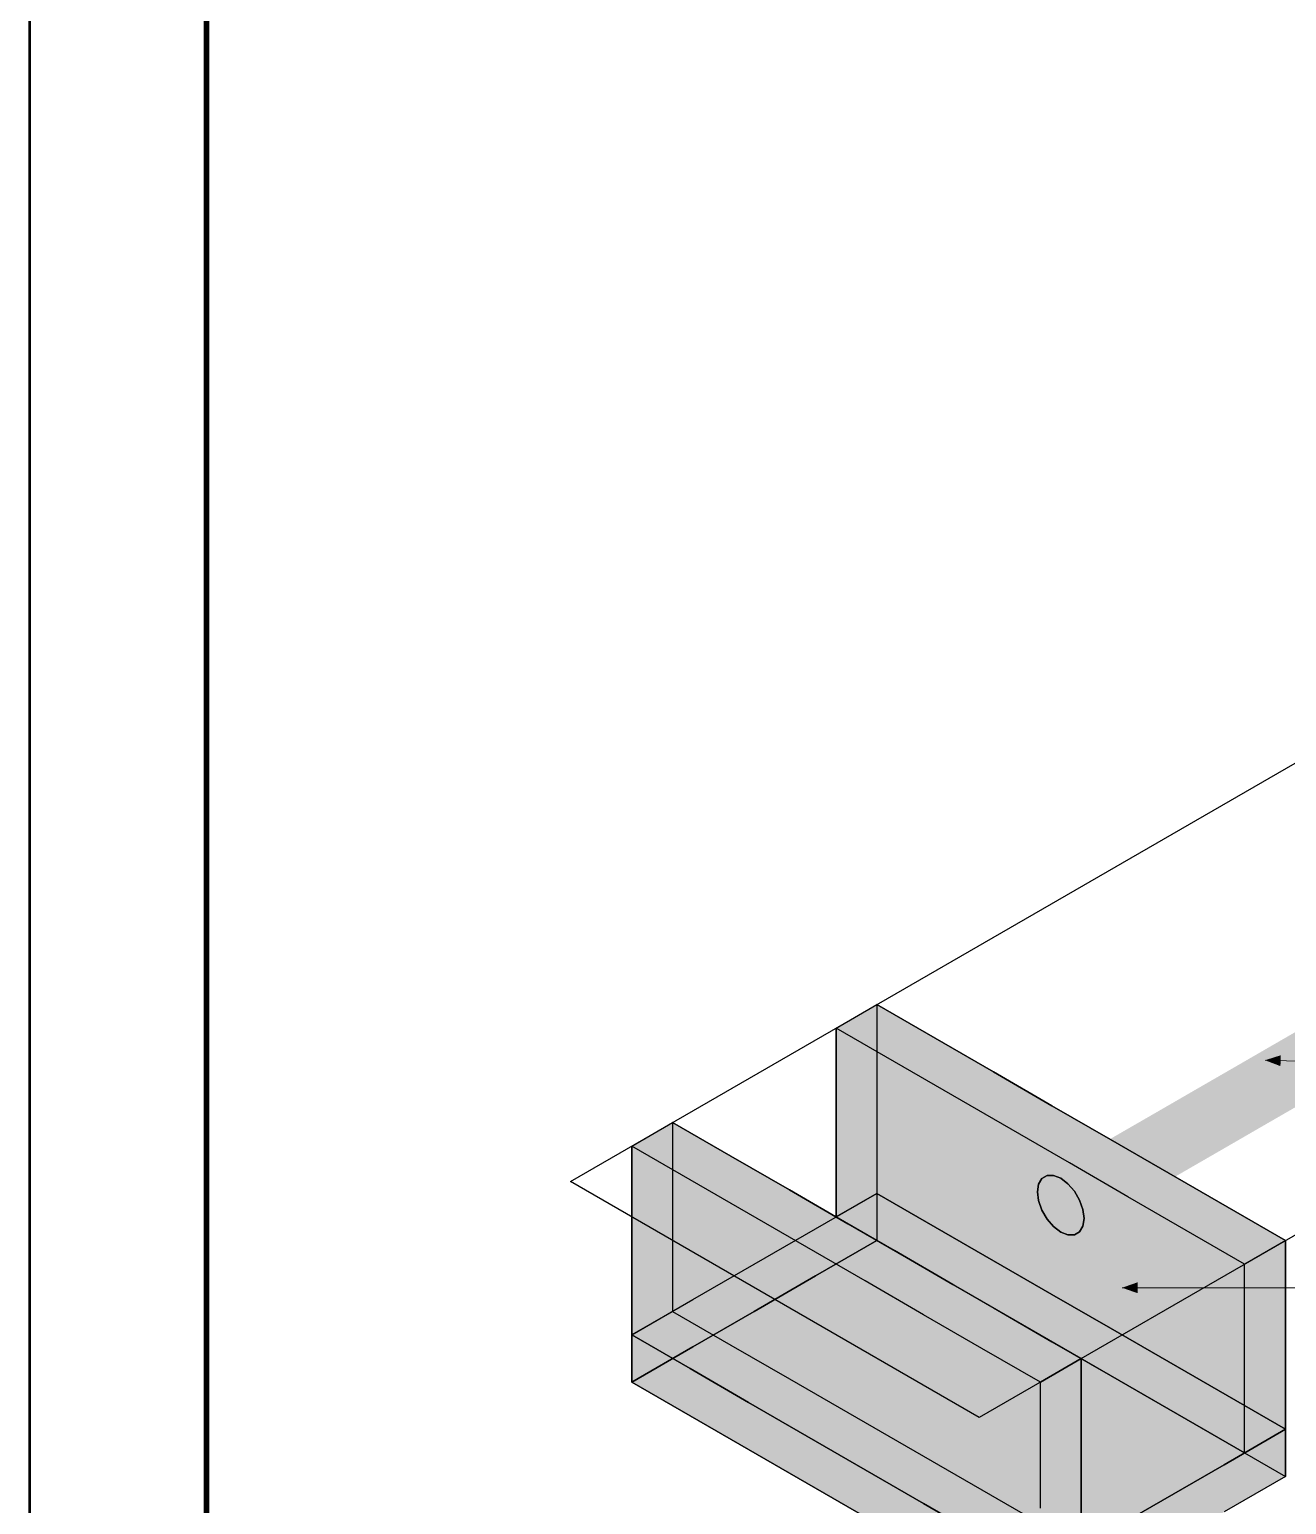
# Model space of a CAD drawing. Header units: metres. Extents: x 0 to 24.2, y -20 to 5.6.
# Drawn here: x 10 to 12.664, y -18.434 to -15.309 of the extents above; entities that cross this region are included whole.
import ezdxf

# ---------------------------------------------------------------- set-up
doc = ezdxf.new("R2010")
doc.units = ezdxf.units.M
doc.header["$LTSCALE"] = 0.25
doc.layers.add('ISO-ARISTAS', color=8, linetype='CONTINUOUS')
doc.layers.add('ISO-CONCRETO-SUP', color=254, linetype='CONTINUOUS', true_color=0xe8e8e8)
doc.layers.add('LLAMADAS', color=30, linetype='CONTINUOUS', lineweight=18)
doc.layers.add('MARCO', color=7, linetype='CONTINUOUS', lineweight=50)

msp = doc.modelspace()

# ---------------------------------------------------------------- linework, layer by layer
at = {"layer": 'ISO-ARISTAS', "color": 250}
for p, q in [((11.1465, -17.75), (12.8353, -16.775)), ((13.7013, -17.275), (12.0126, -18.25)), ((11.7095, -17.425), (11.7961, -17.375)), ((11.7095, -17.425), (11.7961, -17.375)), ((11.7961, -17.375), (11.7961, -17.5083)), ((11.9198, -17.4464), (11.7961, -17.375)), ((11.7961, -17.375), (11.7961, -17.5083)), ((11.7961, -17.375), (11.9198, -17.4464)), ((11.7095, -17.5583), (11.7095, -17.425)), ((11.8332, -17.4964), (11.7095, -17.425)), ((11.7095, -17.425), (11.7095, -17.5583)), ((11.8332, -17.4964), (11.7095, -17.425)), ((12.0435, -17.5179), (11.9198, -17.4464)), ((11.9198, -17.4464), (12.0435, -17.5179)), ((11.9569, -17.5679), (11.8332, -17.4964)), ((11.9569, -17.5679), (11.8332, -17.4964)), ((11.7961, -17.5083), (11.7961, -17.6417)), ((11.7961, -17.5083), (11.7961, -17.6417)), ((12.1672, -17.5893), (12.0435, -17.5179)), ((12.0435, -17.5179), (12.1672, -17.5893)), ((11.7095, -17.6917), (11.7095, -17.5583)), ((11.7095, -17.5583), (11.7095, -17.6917)), ((12.0806, -17.6393), (11.9569, -17.5679)), ((12.0806, -17.6393), (11.9569, -17.5679)), ((12.2909, -17.6607), (12.1672, -17.5893)), ((12.1672, -17.5893), (12.2909, -17.6607)), ((11.2764, -17.675), (11.363, -17.625)), ((11.2764, -17.675), (11.363, -17.625)), ((11.363, -17.625), (11.363, -17.7583)), ((11.4868, -17.6964), (11.363, -17.625)), ((11.363, -17.625), (11.363, -17.7583)), ((11.363, -17.625), (11.4868, -17.6964)), ((11.7961, -17.6417), (11.7961, -17.775)), ((11.7961, -17.6417), (11.7961, -17.775)), ((12.2043, -17.7107), (12.0806, -17.6393)), ((12.2043, -17.7107), (12.0806, -17.6393)), ((11.2764, -17.8083), (11.2764, -17.675)), ((11.4002, -17.7464), (11.2764, -17.675)), ((11.2764, -17.675), (11.2764, -17.8083)), ((11.4002, -17.7464), (11.2764, -17.675)), ((12.4146, -17.7321), (12.2909, -17.6607)), ((12.2909, -17.6607), (12.4146, -17.7321)), ((11.6105, -17.7679), (11.4868, -17.6964)), ((11.4868, -17.6964), (11.6105, -17.7679)), ((11.7095, -17.825), (11.7095, -17.6917)), ((11.7095, -17.6917), (11.7095, -17.825)), ((12.328, -17.7821), (12.2043, -17.7107)), ((12.328, -17.7821), (12.2043, -17.7107)), ((12.0126, -18.25), (11.1465, -17.75)), ((11.5239, -17.8179), (11.4002, -17.7464)), ((11.5239, -17.8179), (11.4002, -17.7464)), ((12.1458, -17.7434), (12.1388, -17.7553)), ((12.1388, -17.7553), (12.1458, -17.7434)), ((12.1568, -17.7371), (12.1458, -17.7434)), ((12.1458, -17.7434), (12.1568, -17.7371)), ((12.1705, -17.737), (12.1568, -17.7371)), ((12.1568, -17.7371), (12.1705, -17.737)), ((12.1858, -17.743), (12.1705, -17.737)), ((12.1705, -17.737), (12.1858, -17.743)), ((12.201, -17.7546), (12.1858, -17.743)), ((12.1858, -17.743), (12.201, -17.7546)), ((12.5384, -17.8036), (12.4146, -17.7321)), ((12.4146, -17.7321), (12.5384, -17.8036)), ((11.363, -17.7583), (11.363, -17.8917)), ((11.363, -17.7583), (11.363, -17.8917)), ((11.7342, -17.8393), (11.6105, -17.7679)), ((11.6105, -17.7679), (11.7342, -17.8393)), ((11.6662, -17.85), (11.7961, -17.775)), ((11.6662, -17.85), (11.7961, -17.775)), ((11.7961, -17.775), (11.7095, -17.825)), ((11.7095, -17.825), (11.7961, -17.775)), ((11.9198, -17.8464), (11.7961, -17.775)), ((11.7961, -17.775), (11.7961, -17.875)), ((11.7961, -17.775), (11.7961, -17.875)), ((11.7961, -17.775), (11.9198, -17.8464)), ((11.7961, -17.775), (11.9198, -17.8464)), ((11.7961, -17.775), (11.9198, -17.8464)), ((12.1388, -17.7553), (12.1364, -17.7715)), ((12.1364, -17.7715), (12.1388, -17.7553)), ((12.1364, -17.7715), (12.1388, -17.7905)), ((12.1388, -17.7905), (12.1364, -17.7715)), ((12.2148, -17.7706), (12.201, -17.7546)), ((12.201, -17.7546), (12.2148, -17.7706)), ((12.2257, -17.7896), (12.2148, -17.7706)), ((12.2148, -17.7706), (12.2257, -17.7896)), ((11.2764, -17.9417), (11.2764, -17.8083)), ((11.2764, -17.8083), (11.2764, -17.9417)), ((12.1388, -17.7905), (12.1458, -17.8104)), ((12.1458, -17.8104), (12.1388, -17.7905)), ((12.1458, -17.8104), (12.1568, -17.8294)), ((12.1568, -17.8294), (12.1458, -17.8104)), ((12.2327, -17.8095), (12.2257, -17.7896)), ((12.2257, -17.7896), (12.2327, -17.8095)), ((12.2351, -17.8285), (12.2327, -17.8095)), ((12.2327, -17.8095), (12.2351, -17.8285)), ((12.4518, -17.8536), (12.328, -17.7821)), ((12.4518, -17.8536), (12.328, -17.7821)), ((12.6621, -17.875), (12.5384, -17.8036)), ((12.5384, -17.8036), (12.6621, -17.875)), ((11.6476, -17.8893), (11.5239, -17.8179)), ((11.6476, -17.8893), (11.5239, -17.8179)), ((11.8332, -17.8964), (11.7095, -17.825)), ((11.7095, -17.825), (11.8332, -17.8964)), ((11.8579, -17.9107), (11.7342, -17.8393)), ((11.7342, -17.8393), (11.8579, -17.9107)), ((12.1568, -17.8294), (12.1705, -17.8454)), ((12.1705, -17.8454), (12.1568, -17.8294)), ((12.2327, -17.8447), (12.2351, -17.8285)), ((12.2351, -17.8285), (12.2327, -17.8447)), ((11.5363, -17.925), (11.6662, -17.85)), ((11.5363, -17.925), (11.6662, -17.85)), ((11.7961, -17.875), (11.6662, -17.95)), ((11.6662, -17.95), (11.7961, -17.875)), ((11.7961, -17.875), (11.9198, -17.9464)), ((11.7961, -17.875), (11.9198, -17.9464)), ((12.0435, -17.9179), (11.9198, -17.8464)), ((11.9198, -17.8464), (12.0435, -17.9179)), ((11.9198, -17.8464), (12.0435, -17.9179)), ((11.9198, -17.8464), (12.0435, -17.9179)), ((12.1705, -17.8454), (12.1858, -17.857)), ((12.1858, -17.857), (12.1705, -17.8454)), ((12.1858, -17.857), (12.201, -17.863)), ((12.201, -17.863), (12.1858, -17.857)), ((12.201, -17.863), (12.2148, -17.8629)), ((12.2148, -17.8629), (12.201, -17.863)), ((12.2148, -17.8629), (12.2257, -17.8566)), ((12.2257, -17.8566), (12.2148, -17.8629)), ((12.2257, -17.8566), (12.2327, -17.8447)), ((12.2327, -17.8447), (12.2257, -17.8566)), ((12.5755, -17.925), (12.4518, -17.8536)), ((12.5755, -17.925), (12.4518, -17.8536)), ((12.6621, -17.875), (12.5755, -17.925)), ((12.5755, -17.925), (12.6621, -17.875)), ((12.6621, -18.0083), (12.6621, -17.875)), ((12.6621, -17.875), (12.6621, -18.0083)), ((11.363, -17.8917), (11.363, -18.025)), ((11.363, -17.8917), (11.363, -18.025)), ((11.7713, -17.9607), (11.6476, -17.8893)), ((11.7713, -17.9607), (11.6476, -17.8893)), ((11.9569, -17.9679), (11.8332, -17.8964)), ((11.8332, -17.8964), (11.9569, -17.9679)), ((11.4063, -18), (11.5363, -17.925)), ((11.4063, -18), (11.5363, -17.925)), ((11.9816, -17.9821), (11.8579, -17.9107)), ((11.8579, -17.9107), (11.9816, -17.9821)), ((12.1672, -17.9893), (12.0435, -17.9179)), ((12.0435, -17.9179), (12.1672, -17.9893)), ((12.0435, -17.9179), (12.1672, -17.9893)), ((12.0435, -17.9179), (12.1672, -17.9893)), ((12.5755, -18.0583), (12.5755, -17.925)), ((12.5755, -18.0583), (12.5755, -17.925)), ((11.2764, -18.075), (11.2764, -17.9417)), ((11.2764, -17.9417), (11.2764, -18.075)), ((11.6662, -17.95), (11.5363, -18.025)), ((11.5363, -18.025), (11.6662, -17.95)), ((11.895, -18.0321), (11.7713, -17.9607)), ((11.895, -18.0321), (11.7713, -17.9607)), ((11.9198, -17.9464), (12.0435, -18.0179)), ((11.9198, -17.9464), (12.0435, -18.0179)), ((12.0806, -18.0393), (11.9569, -17.9679)), ((11.9569, -17.9679), (12.0806, -18.0393)), ((11.2764, -18.075), (11.4063, -18)), ((11.2764, -18.075), (11.4063, -18)), ((12.1054, -18.0536), (11.9816, -17.9821)), ((11.9816, -17.9821), (12.1054, -18.0536)), ((12.2909, -18.0607), (12.1672, -17.9893)), ((12.1672, -17.9893), (12.2909, -18.0607)), ((12.1672, -17.9893), (12.2909, -18.0607)), ((12.1672, -17.9893), (12.2909, -18.0607)), ((11.363, -18.025), (11.2764, -18.075)), ((11.2764, -18.075), (11.363, -18.025)), ((11.363, -18.025), (11.4868, -18.0964)), ((11.363, -18.025), (11.4868, -18.0964)), ((11.5363, -18.025), (11.4063, -18.1)), ((11.4063, -18.1), (11.5363, -18.025)), ((12.0435, -18.0179), (12.1672, -18.0893)), ((12.0435, -18.0179), (12.1672, -18.0893)), ((12.6621, -18.1417), (12.6621, -18.0083)), ((12.6621, -18.0083), (12.6621, -18.1417)), ((12.0188, -18.1036), (11.895, -18.0321)), ((12.0188, -18.1036), (11.895, -18.0321)), ((12.2043, -18.1107), (12.0806, -18.0393)), ((12.0806, -18.0393), (12.2043, -18.1107)), ((12.2291, -18.125), (12.1054, -18.0536)), ((12.1054, -18.0536), (12.2291, -18.125)), ((12.4146, -18.1321), (12.2909, -18.0607)), ((12.2909, -18.0607), (12.4146, -18.1321)), ((12.2909, -18.0607), (12.4146, -18.1321)), ((12.2909, -18.0607), (12.4146, -18.1321)), ((12.5755, -18.1917), (12.5755, -18.0583)), ((12.5755, -18.1917), (12.5755, -18.0583)), ((11.2764, -18.175), (11.2764, -18.075)), ((11.4002, -18.1464), (11.2764, -18.075)), ((11.4002, -18.1464), (11.2764, -18.075)), ((11.2764, -18.075), (11.2764, -18.175)), ((11.4002, -18.1464), (11.2764, -18.075)), ((11.2764, -18.075), (11.4002, -18.1464)), ((12.1672, -18.0893), (12.2909, -18.1607)), ((12.1672, -18.0893), (12.2909, -18.1607)), ((11.4063, -18.1), (11.2764, -18.175)), ((11.2764, -18.175), (11.4063, -18.1)), ((11.4868, -18.0964), (11.6105, -18.1679)), ((11.4868, -18.0964), (11.6105, -18.1679)), ((12.1425, -18.175), (12.0188, -18.1036)), ((12.1425, -18.175), (12.0188, -18.1036)), ((12.2291, -18.125), (12.1425, -18.175)), ((12.1425, -18.175), (12.2291, -18.125)), ((12.328, -18.1821), (12.2043, -18.1107)), ((12.2043, -18.1107), (12.328, -18.1821)), ((12.2291, -18.2583), (12.2291, -18.125)), ((12.2291, -18.125), (12.2291, -18.2583)), ((11.5239, -18.2179), (11.4002, -18.1464)), ((11.5239, -18.2179), (11.4002, -18.1464)), ((11.5239, -18.2179), (11.4002, -18.1464)), ((11.4002, -18.1464), (11.5239, -18.2179)), ((12.5384, -18.2036), (12.4146, -18.1321)), ((12.4146, -18.1321), (12.5384, -18.2036)), ((12.4146, -18.1321), (12.5384, -18.2036)), ((12.4146, -18.1321), (12.5384, -18.2036)), ((12.6621, -18.275), (12.6621, -18.1417)), ((12.6621, -18.1417), (12.6621, -18.275)), ((11.4002, -18.2464), (11.2764, -18.175)), ((11.2764, -18.175), (11.4002, -18.2464)), ((11.6105, -18.1679), (11.7342, -18.2393)), ((11.6105, -18.1679), (11.7342, -18.2393)), ((12.1425, -18.3083), (12.1425, -18.175)), ((12.1425, -18.3083), (12.1425, -18.175)), ((12.2909, -18.1607), (12.4146, -18.2321)), ((12.2909, -18.1607), (12.4146, -18.2321)), ((12.4518, -18.2536), (12.328, -18.1821)), ((12.328, -18.1821), (12.4518, -18.2536)), ((11.6476, -18.2893), (11.5239, -18.2179)), ((11.6476, -18.2893), (11.5239, -18.2179)), ((11.6476, -18.2893), (11.5239, -18.2179)), ((11.5239, -18.2179), (11.6476, -18.2893)), ((12.6621, -18.275), (12.5384, -18.2036)), ((12.5384, -18.2036), (12.6621, -18.275)), ((12.5384, -18.2036), (12.6621, -18.275)), ((12.5384, -18.2036), (12.6621, -18.275)), ((12.5755, -18.325), (12.5755, -18.1917)), ((12.5755, -18.325), (12.5755, -18.1917)), ((11.5239, -18.3179), (11.4002, -18.2464)), ((11.4002, -18.2464), (11.5239, -18.3179)), ((11.7342, -18.2393), (11.8579, -18.3107)), ((11.7342, -18.2393), (11.8579, -18.3107)), ((12.4146, -18.2321), (12.5384, -18.3036)), ((12.4146, -18.2321), (12.5384, -18.3036)), ((12.2291, -18.3917), (12.2291, -18.2583)), ((12.2291, -18.2583), (12.2291, -18.3917)), ((12.5755, -18.325), (12.4518, -18.2536)), ((12.4518, -18.2536), (12.5755, -18.325)), ((12.6621, -18.275), (12.5322, -18.35)), ((12.5322, -18.35), (12.6621, -18.275)), ((12.6621, -18.275), (12.5755, -18.325)), ((12.6621, -18.275), (12.5755, -18.325)), ((12.6621, -18.375), (12.6621, -18.275)), ((12.6621, -18.275), (12.6621, -18.375)), ((11.7713, -18.3607), (11.6476, -18.2893)), ((11.7713, -18.3607), (11.6476, -18.2893)), ((11.7713, -18.3607), (11.6476, -18.2893)), ((11.6476, -18.2893), (11.7713, -18.3607)), ((11.8579, -18.3107), (11.9816, -18.3821)), ((11.8579, -18.3107), (11.9816, -18.3821)), ((12.1425, -18.4417), (12.1425, -18.3083)), ((12.1425, -18.4417), (12.1425, -18.3083)), ((12.5384, -18.3036), (12.6621, -18.375)), ((12.5384, -18.3036), (12.6621, -18.375)), ((11.6476, -18.3893), (11.5239, -18.3179)), ((11.5239, -18.3179), (11.6476, -18.3893)), ((11.895, -18.4321), (11.7713, -18.3607)), ((11.895, -18.4321), (11.7713, -18.3607)), ((11.895, -18.4321), (11.7713, -18.3607)), ((11.7713, -18.3607), (11.895, -18.4321)), ((12.5322, -18.35), (12.4023, -18.425)), ((12.4023, -18.425), (12.5322, -18.35)), ((12.6621, -18.375), (12.5322, -18.45)), ((12.6621, -18.375), (12.5322, -18.45)), ((11.7713, -18.4607), (11.6476, -18.3893)), ((11.6476, -18.3893), (11.7713, -18.4607)), ((11.9816, -18.3821), (12.1054, -18.4536)), ((11.9816, -18.3821), (12.1054, -18.4536)), ((12.2291, -18.525), (12.2291, -18.3917)), ((12.2291, -18.3917), (12.2291, -18.525)), ((12.0188, -18.5036), (11.895, -18.4321)), ((12.0188, -18.5036), (11.895, -18.4321)), ((12.0188, -18.5036), (11.895, -18.4321)), ((11.895, -18.4321), (12.0188, -18.5036)), ((12.4023, -18.425), (12.2724, -18.5)), ((12.2724, -18.5), (12.4023, -18.425))]:
    msp.add_line(p, q, dxfattribs=at)
at = {"layer": 'ISO-CONCRETO-SUP', "true_color": 0x9f9f9b}
for points in [[(11.7961, -17.5083), (11.7095, -17.5583), (11.7961, -17.375), (11.7095, -17.425)], [(11.7961, -17.6417), (11.7095, -17.6917), (11.7961, -17.5083), (11.7095, -17.5583)], [(11.363, -17.7583), (11.2764, -17.8083), (11.363, -17.625), (11.2764, -17.675)], [(11.7961, -17.775), (11.7095, -17.825), (11.7961, -17.6417), (11.7095, -17.6917)], [(11.363, -17.8917), (11.2764, -17.9417), (11.363, -17.7583), (11.2764, -17.8083)], [(11.7961, -17.875), (11.6662, -17.95), (11.7961, -17.775), (11.6662, -17.85)], [(11.6662, -17.95), (11.5363, -18.025), (11.6662, -17.85), (11.5363, -17.925)], [(12.6621, -18.0083), (12.5755, -18.0583), (12.6621, -17.875), (12.5755, -17.925)], [(11.363, -18.025), (11.2764, -18.075), (11.363, -17.8917), (11.2764, -17.9417)], [(11.5363, -18.025), (11.4063, -18.1), (11.5363, -17.925), (11.4063, -18)], [(11.4063, -18.1), (11.2764, -18.175), (11.4063, -18), (11.2764, -18.075)], [(12.6621, -18.1417), (12.5755, -18.1917), (12.6621, -18.0083), (12.5755, -18.0583)], [(12.2291, -18.2583), (12.1425, -18.3083), (12.2291, -18.125), (12.1425, -18.175)], [(12.6621, -18.275), (12.5755, -18.325), (12.6621, -18.1417), (12.5755, -18.1917)], [(12.2291, -18.3917), (12.1425, -18.4417), (12.2291, -18.2583), (12.1425, -18.3083)], [(12.6621, -18.375), (12.5322, -18.45), (12.6621, -18.275), (12.5322, -18.35)], [(12.5322, -18.45), (12.4023, -18.525), (12.5322, -18.35), (12.4023, -18.425)], [(12.2291, -18.525), (12.1425, -18.575), (12.2291, -18.3917), (12.1425, -18.4417)], [(12.4023, -18.525), (12.2724, -18.6), (12.4023, -18.425), (12.2724, -18.5)]]:
    msp.add_solid(points, dxfattribs=at)
at = {"layer": 'ISO-CONCRETO-SUP', "true_color": 0xc5c5c0}
for points in [[(11.7961, -17.375), (11.9198, -17.4464), (11.7095, -17.425), (11.8332, -17.4964)], [(11.9198, -17.4464), (12.0435, -17.5179), (11.8332, -17.4964), (11.9569, -17.5679)], [(12.0435, -17.5179), (12.1672, -17.5893), (11.9569, -17.5679), (12.0806, -17.6393)], [(12.1672, -17.5893), (12.2909, -17.6607), (12.0806, -17.6393), (12.2043, -17.7107)], [(11.363, -17.625), (11.4868, -17.6964), (11.2764, -17.675), (11.4002, -17.7464)], [(12.2909, -17.6607), (12.4146, -17.7321), (12.2043, -17.7107), (12.328, -17.7821)], [(11.4868, -17.6964), (11.6105, -17.7679), (11.4002, -17.7464), (11.5239, -17.8179)], [(12.4146, -17.7321), (12.5384, -17.8036), (12.328, -17.7821), (12.4518, -17.8536)], [(11.6105, -17.7679), (11.7342, -17.8393), (11.5239, -17.8179), (11.6476, -17.8893)], [(11.7961, -17.775), (11.9198, -17.8464), (11.6662, -17.85), (11.7899, -17.9214)], [(11.7961, -17.775), (11.9198, -17.8464), (11.7095, -17.825), (11.8332, -17.8964)], [(12.5384, -17.8036), (12.6621, -17.875), (12.4518, -17.8536), (12.5755, -17.925)], [(11.7342, -17.8393), (11.8579, -17.9107), (11.6476, -17.8893), (11.7713, -17.9607)], [(11.6662, -17.85), (11.7899, -17.9214), (11.5363, -17.925), (11.66, -17.9964)], [(11.7961, -17.875), (11.9198, -17.9464), (11.6662, -17.95), (11.7899, -18.0214)], [(11.9198, -17.8464), (12.0435, -17.9179), (11.7899, -17.9214), (11.9136, -17.9929)], [(11.9198, -17.8464), (12.0435, -17.9179), (11.8332, -17.8964), (11.9569, -17.9679)], [(11.5363, -17.925), (11.66, -17.9964), (11.4063, -18), (11.5301, -18.0714)], [(11.7899, -17.9214), (11.9136, -17.9929), (11.66, -17.9964), (11.7837, -18.0679)], [(11.8579, -17.9107), (11.9816, -17.9821), (11.7713, -17.9607), (11.895, -18.0321)], [(12.0435, -17.9179), (12.1672, -17.9893), (11.9136, -17.9929), (12.0373, -18.0643)], [(12.0435, -17.9179), (12.1672, -17.9893), (11.9569, -17.9679), (12.0806, -18.0393)], [(11.6662, -17.95), (11.7899, -18.0214), (11.5363, -18.025), (11.66, -18.0964)], [(11.9198, -17.9464), (12.0435, -18.0179), (11.7899, -18.0214), (11.9136, -18.0929)], [(11.4063, -18), (11.5301, -18.0714), (11.2764, -18.075), (11.4002, -18.1464)], [(11.66, -17.9964), (11.7837, -18.0679), (11.5301, -18.0714), (11.6538, -18.1429)], [(11.9136, -17.9929), (12.0373, -18.0643), (11.7837, -18.0679), (11.9074, -18.1393)], [(11.9816, -17.9821), (12.1054, -18.0536), (11.895, -18.0321), (12.0188, -18.1036)], [(12.1672, -17.9893), (12.2909, -18.0607), (12.0373, -18.0643), (12.161, -18.1357)], [(12.1672, -17.9893), (12.2909, -18.0607), (12.0806, -18.0393), (12.2043, -18.1107)], [(11.363, -18.025), (11.4868, -18.0964), (11.2764, -18.075), (11.4002, -18.1464)], [(11.5363, -18.025), (11.66, -18.0964), (11.4063, -18.1), (11.5301, -18.1714)], [(11.7899, -18.0214), (11.9136, -18.0929), (11.66, -18.0964), (11.7837, -18.1679)], [(12.0435, -18.0179), (12.1672, -18.0893), (11.9136, -18.0929), (12.0373, -18.1643)], [(12.1054, -18.0536), (12.2291, -18.125), (12.0188, -18.1036), (12.1425, -18.175)], [(12.2909, -18.0607), (12.4146, -18.1321), (12.161, -18.1357), (12.2847, -18.2071)], [(12.2909, -18.0607), (12.4146, -18.1321), (12.2043, -18.1107), (12.328, -18.1821)], [(11.5301, -18.0714), (11.6538, -18.1429), (11.4002, -18.1464), (11.5239, -18.2179)], [(11.7837, -18.0679), (11.9074, -18.1393), (11.6538, -18.1429), (11.7775, -18.2143)], [(11.9136, -18.0929), (12.0373, -18.1643), (11.7837, -18.1679), (11.9074, -18.2393)], [(12.0373, -18.0643), (12.161, -18.1357), (11.9074, -18.1393), (12.0311, -18.2107)], [(12.1672, -18.0893), (12.2909, -18.1607), (12.0373, -18.1643), (12.161, -18.2357)], [(11.4063, -18.1), (11.5301, -18.1714), (11.2764, -18.175), (11.4002, -18.2464)], [(11.4868, -18.0964), (11.6105, -18.1679), (11.4002, -18.1464), (11.5239, -18.2179)], [(11.66, -18.0964), (11.7837, -18.1679), (11.5301, -18.1714), (11.6538, -18.2429)], [(11.6538, -18.1429), (11.7775, -18.2143), (11.5239, -18.2179), (11.6476, -18.2893)], [(11.9074, -18.1393), (12.0311, -18.2107), (11.7775, -18.2143), (11.9012, -18.2857)], [(12.161, -18.1357), (12.2847, -18.2071), (12.0311, -18.2107), (12.1548, -18.2821)], [(12.4146, -18.1321), (12.5384, -18.2036), (12.2847, -18.2071), (12.4085, -18.2786)], [(12.4146, -18.1321), (12.5384, -18.2036), (12.328, -18.1821), (12.4518, -18.2536)], [(11.5301, -18.1714), (11.6538, -18.2429), (11.4002, -18.2464), (11.5239, -18.3179)], [(11.6105, -18.1679), (11.7342, -18.2393), (11.5239, -18.2179), (11.6476, -18.2893)], [(11.7837, -18.1679), (11.9074, -18.2393), (11.6538, -18.2429), (11.7775, -18.3143)], [(12.0373, -18.1643), (12.161, -18.2357), (11.9074, -18.2393), (12.0311, -18.3107)], [(12.2909, -18.1607), (12.4146, -18.2321), (12.161, -18.2357), (12.2847, -18.3071)], [(11.7775, -18.2143), (11.9012, -18.2857), (11.6476, -18.2893), (11.7713, -18.3607)], [(12.0311, -18.2107), (12.1548, -18.2821), (11.9012, -18.2857), (12.0249, -18.3571)], [(12.2847, -18.2071), (12.4085, -18.2786), (12.1548, -18.2821), (12.2786, -18.3536)], [(12.5384, -18.2036), (12.6621, -18.275), (12.4085, -18.2786), (12.5322, -18.35)], [(12.5384, -18.2036), (12.6621, -18.275), (12.4518, -18.2536), (12.5755, -18.325)], [(11.6538, -18.2429), (11.7775, -18.3143), (11.5239, -18.3179), (11.6476, -18.3893)], [(11.7342, -18.2393), (11.8579, -18.3107), (11.6476, -18.2893), (11.7713, -18.3607)], [(11.9074, -18.2393), (12.0311, -18.3107), (11.7775, -18.3143), (11.9012, -18.3857)], [(12.161, -18.2357), (12.2847, -18.3071), (12.0311, -18.3107), (12.1548, -18.3821)], [(12.4146, -18.2321), (12.5384, -18.3036), (12.2847, -18.3071), (12.4085, -18.3786)], [(12.4085, -18.2786), (12.5322, -18.35), (12.2786, -18.3536), (12.4023, -18.425)], [(11.9012, -18.2857), (12.0249, -18.3571), (11.7713, -18.3607), (11.895, -18.4321)], [(11.8579, -18.3107), (11.9816, -18.3821), (11.7713, -18.3607), (11.895, -18.4321)], [(12.0311, -18.3107), (12.1548, -18.3821), (11.9012, -18.3857), (12.0249, -18.4571)], [(12.1548, -18.2821), (12.2786, -18.3536), (12.0249, -18.3571), (12.1487, -18.4286)], [(12.2847, -18.3071), (12.4085, -18.3786), (12.1548, -18.3821), (12.2786, -18.4536)], [(12.5384, -18.3036), (12.6621, -18.375), (12.4085, -18.3786), (12.5322, -18.45)], [(11.7775, -18.3143), (11.9012, -18.3857), (11.6476, -18.3893), (11.7713, -18.4607)], [(12.0249, -18.3571), (12.1487, -18.4286), (11.895, -18.4321), (12.0188, -18.5036)], [(12.2786, -18.3536), (12.4023, -18.425), (12.1487, -18.4286), (12.2724, -18.5)], [(11.9012, -18.3857), (12.0249, -18.4571), (11.7713, -18.4607), (11.895, -18.5321)], [(11.9816, -18.3821), (12.1054, -18.4536), (11.895, -18.4321), (12.0188, -18.5036)], [(12.1548, -18.3821), (12.2786, -18.4536), (12.0249, -18.4571), (12.1487, -18.5286)], [(12.4085, -18.3786), (12.5322, -18.45), (12.2786, -18.4536), (12.4023, -18.525)], [(12.1487, -18.4286), (12.2724, -18.5), (12.0188, -18.5036), (12.1425, -18.575)]]:
    msp.add_solid(points, dxfattribs=at)
at = {"layer": 'ISO-CONCRETO-SUP', "true_color": 0xb2b2ad}
for points in [[(11.7961, -17.5083), (11.9198, -17.5798), (11.7961, -17.375), (11.9198, -17.4464)], [(11.7095, -17.5583), (11.8332, -17.6298), (11.7095, -17.425), (11.8332, -17.4964)], [(11.9198, -17.5798), (12.0435, -17.6512), (11.9198, -17.4464), (12.0435, -17.5179)], [(11.8332, -17.6298), (11.9569, -17.7012), (11.8332, -17.4964), (11.9569, -17.5679)], [(11.7961, -17.6417), (11.9198, -17.7131), (11.7961, -17.5083), (11.9198, -17.5798)], [(12.0435, -17.6512), (12.1672, -17.7226), (12.0435, -17.5179), (12.1672, -17.5893)], [(11.7095, -17.6917), (11.8332, -17.7631), (11.7095, -17.5583), (11.8332, -17.6298)], [(11.9198, -17.7131), (12.0435, -17.7845), (11.9198, -17.5798), (12.0435, -17.6512)], [(11.9569, -17.7012), (12.0806, -17.7726), (11.9569, -17.5679), (12.0806, -17.6393)], [(12.1672, -17.7226), (12.2909, -17.794), (12.1672, -17.5893), (12.2909, -17.6607)], [(11.363, -17.7583), (11.4868, -17.8298), (11.363, -17.625), (11.4868, -17.6964)], [(11.7961, -17.775), (11.9198, -17.8464), (11.7961, -17.6417), (11.9198, -17.7131)], [(11.8332, -17.7631), (11.9569, -17.8345), (11.8332, -17.6298), (11.9569, -17.7012)], [(12.0435, -17.7845), (12.1672, -17.856), (12.0435, -17.6512), (12.1672, -17.7226)], [(12.0806, -17.7726), (12.2043, -17.844), (12.0806, -17.6393), (12.2043, -17.7107)], [(11.2764, -17.8083), (11.4002, -17.8798), (11.2764, -17.675), (11.4002, -17.7464)], [(12.2909, -17.794), (12.4146, -17.8655), (12.2909, -17.6607), (12.4146, -17.7321)], [(11.4868, -17.8298), (11.6105, -17.9012), (11.4868, -17.6964), (11.6105, -17.7679)], [(11.7095, -17.825), (11.8332, -17.8964), (11.7095, -17.6917), (11.8332, -17.7631)], [(11.9198, -17.8464), (12.0435, -17.9179), (11.9198, -17.7131), (12.0435, -17.7845)], [(11.9569, -17.8345), (12.0806, -17.906), (11.9569, -17.7012), (12.0806, -17.7726)], [(12.2043, -17.844), (12.328, -17.9155), (12.2043, -17.7107), (12.328, -17.7821)], [(11.4002, -17.8798), (11.5239, -17.9512), (11.4002, -17.7464), (11.5239, -17.8179)], [(12.1672, -17.856), (12.2909, -17.9274), (12.1672, -17.7226), (12.2909, -17.794)], [(12.4146, -17.8655), (12.5384, -17.9369), (12.4146, -17.7321), (12.5384, -17.8036)], [(11.363, -17.8917), (11.4868, -17.9631), (11.363, -17.7583), (11.4868, -17.8298)], [(11.6105, -17.9012), (11.7342, -17.9726), (11.6105, -17.7679), (11.7342, -17.8393)], [(11.7961, -17.875), (11.9198, -17.9464), (11.7961, -17.775), (11.9198, -17.8464)], [(11.8332, -17.8964), (11.9569, -17.9679), (11.8332, -17.7631), (11.9569, -17.8345)], [(12.0806, -17.906), (12.2043, -17.9774), (12.0806, -17.7726), (12.2043, -17.844)], [(11.2764, -17.9417), (11.4002, -18.0131), (11.2764, -17.8083), (11.4002, -17.8798)], [(12.0435, -17.9179), (12.1672, -17.9893), (12.0435, -17.7845), (12.1672, -17.856)], [(12.2909, -17.9274), (12.4146, -17.9988), (12.2909, -17.794), (12.4146, -17.8655)], [(12.328, -17.9155), (12.4518, -17.9869), (12.328, -17.7821), (12.4518, -17.8536)], [(12.5384, -17.9369), (12.6621, -18.0083), (12.5384, -17.8036), (12.6621, -17.875)], [(11.4868, -17.9631), (11.6105, -18.0345), (11.4868, -17.8298), (11.6105, -17.9012)], [(11.5239, -17.9512), (11.6476, -18.0226), (11.5239, -17.8179), (11.6476, -17.8893)], [(11.7342, -17.9726), (11.8579, -18.044), (11.7342, -17.8393), (11.8579, -17.9107)], [(11.9569, -17.9679), (12.0806, -18.0393), (11.9569, -17.8345), (12.0806, -17.906)], [(12.2043, -17.9774), (12.328, -18.0488), (12.2043, -17.844), (12.328, -17.9155)], [(11.9198, -17.9464), (12.0435, -18.0179), (11.9198, -17.8464), (12.0435, -17.9179)], [(12.1672, -17.9893), (12.2909, -18.0607), (12.1672, -17.856), (12.2909, -17.9274)], [(12.4146, -17.9988), (12.5384, -18.0702), (12.4146, -17.8655), (12.5384, -17.9369)], [(12.4518, -17.9869), (12.5755, -18.0583), (12.4518, -17.8536), (12.5755, -17.925)], [(11.363, -18.025), (11.4868, -18.0964), (11.363, -17.8917), (11.4868, -17.9631)], [(11.4002, -18.0131), (11.5239, -18.0845), (11.4002, -17.8798), (11.5239, -17.9512)], [(11.6105, -18.0345), (11.7342, -18.106), (11.6105, -17.9012), (11.7342, -17.9726)], [(11.6476, -18.0226), (11.7713, -18.094), (11.6476, -17.8893), (11.7713, -17.9607)], [(12.0806, -18.0393), (12.2043, -18.1107), (12.0806, -17.906), (12.2043, -17.9774)], [(11.8579, -18.044), (11.9816, -18.1155), (11.8579, -17.9107), (11.9816, -17.9821)], [(12.0435, -18.0179), (12.1672, -18.0893), (12.0435, -17.9179), (12.1672, -17.9893)], [(12.2909, -18.0607), (12.4146, -18.1321), (12.2909, -17.9274), (12.4146, -17.9988)], [(12.328, -18.0488), (12.4518, -18.1202), (12.328, -17.9155), (12.4518, -17.9869)], [(12.5384, -18.0702), (12.6621, -18.1417), (12.5384, -17.9369), (12.6621, -18.0083)], [(11.2764, -18.075), (11.4002, -18.1464), (11.2764, -17.9417), (11.4002, -18.0131)], [(11.4868, -18.0964), (11.6105, -18.1679), (11.4868, -17.9631), (11.6105, -18.0345)], [(11.5239, -18.0845), (11.6476, -18.156), (11.5239, -17.9512), (11.6476, -18.0226)], [(11.7713, -18.094), (11.895, -18.1655), (11.7713, -17.9607), (11.895, -18.0321)], [(11.7342, -18.106), (11.8579, -18.1774), (11.7342, -17.9726), (11.8579, -18.044)], [(11.9816, -18.1155), (12.1054, -18.1869), (11.9816, -17.9821), (12.1054, -18.0536)], [(12.1672, -18.0893), (12.2909, -18.1607), (12.1672, -17.9893), (12.2909, -18.0607)], [(12.2043, -18.1107), (12.328, -18.1821), (12.2043, -17.9774), (12.328, -18.0488)], [(12.4146, -18.1321), (12.5384, -18.2036), (12.4146, -17.9988), (12.5384, -18.0702)], [(12.4518, -18.1202), (12.5755, -18.1917), (12.4518, -17.9869), (12.5755, -18.0583)], [(11.4002, -18.1464), (11.5239, -18.2179), (11.4002, -18.0131), (11.5239, -18.0845)], [(11.6476, -18.156), (11.7713, -18.2274), (11.6476, -18.0226), (11.7713, -18.094)], [(11.6105, -18.1679), (11.7342, -18.2393), (11.6105, -18.0345), (11.7342, -18.106)], [(11.8579, -18.1774), (11.9816, -18.2488), (11.8579, -18.044), (11.9816, -18.1155)], [(11.895, -18.1655), (12.0188, -18.2369), (11.895, -18.0321), (12.0188, -18.1036)], [(12.1054, -18.1869), (12.2291, -18.2583), (12.1054, -18.0536), (12.2291, -18.125)], [(12.2909, -18.1607), (12.4146, -18.2321), (12.2909, -18.0607), (12.4146, -18.1321)], [(12.328, -18.1821), (12.4518, -18.2536), (12.328, -18.0488), (12.4518, -18.1202)], [(11.2764, -18.175), (11.4002, -18.2464), (11.2764, -18.075), (11.4002, -18.1464)], [(11.5239, -18.2179), (11.6476, -18.2893), (11.5239, -18.0845), (11.6476, -18.156)], [(11.7713, -18.2274), (11.895, -18.2988), (11.7713, -18.094), (11.895, -18.1655)], [(12.5384, -18.2036), (12.6621, -18.275), (12.5384, -18.0702), (12.6621, -18.1417)], [(11.7342, -18.2393), (11.8579, -18.3107), (11.7342, -18.106), (11.8579, -18.1774)], [(11.9816, -18.2488), (12.1054, -18.3202), (11.9816, -18.1155), (12.1054, -18.1869)], [(12.0188, -18.2369), (12.1425, -18.3083), (12.0188, -18.1036), (12.1425, -18.175)], [(12.4518, -18.2536), (12.5755, -18.325), (12.4518, -18.1202), (12.5755, -18.1917)], [(11.4002, -18.2464), (11.5239, -18.3179), (11.4002, -18.1464), (11.5239, -18.2179)], [(11.6476, -18.2893), (11.7713, -18.3607), (11.6476, -18.156), (11.7713, -18.2274)], [(12.4146, -18.2321), (12.5384, -18.3036), (12.4146, -18.1321), (12.5384, -18.2036)], [(11.8579, -18.3107), (11.9816, -18.3821), (11.8579, -18.1774), (11.9816, -18.2488)], [(11.895, -18.2988), (12.0188, -18.3702), (11.895, -18.1655), (12.0188, -18.2369)], [(12.1054, -18.3202), (12.2291, -18.3917), (12.1054, -18.1869), (12.2291, -18.2583)], [(11.5239, -18.3179), (11.6476, -18.3893), (11.5239, -18.2179), (11.6476, -18.2893)], [(12.5384, -18.3036), (12.6621, -18.375), (12.5384, -18.2036), (12.6621, -18.275)], [(11.7713, -18.3607), (11.895, -18.4321), (11.7713, -18.2274), (11.895, -18.2988)], [(11.9816, -18.3821), (12.1054, -18.4536), (11.9816, -18.2488), (12.1054, -18.3202)], [(12.0188, -18.3702), (12.1425, -18.4417), (12.0188, -18.2369), (12.1425, -18.3083)], [(11.6476, -18.3893), (11.7713, -18.4607), (11.6476, -18.2893), (11.7713, -18.3607)], [(11.895, -18.4321), (12.0188, -18.5036), (11.895, -18.2988), (12.0188, -18.3702)], [(12.1054, -18.4536), (12.2291, -18.525), (12.1054, -18.3202), (12.2291, -18.3917)], [(11.7713, -18.4607), (11.895, -18.5321), (11.7713, -18.3607), (11.895, -18.4321)], [(12.0188, -18.5036), (12.1425, -18.575), (12.0188, -18.3702), (12.1425, -18.4417)], [(11.895, -18.5321), (12.0188, -18.6036), (11.895, -18.4321), (12.0188, -18.5036)]]:
    msp.add_solid(points, dxfattribs=at)
at = {"layer": 'ISO-CONCRETO-SUP', "true_color": 0x7990a6}
for points in [[(12.6972, -17.4477), (12.6996, -17.4315), (12.6171, -17.494), (12.6195, -17.4778)], [(12.6171, -17.494), (12.6195, -17.4778), (12.5369, -17.5403), (12.5394, -17.524)], [(12.5369, -17.5403), (12.5394, -17.524), (12.4568, -17.5865), (12.4593, -17.5703)], [(12.7158, -17.551), (12.7134, -17.5672), (12.6357, -17.5972), (12.6333, -17.6135)], [(12.4568, -17.5865), (12.4593, -17.5703), (12.3767, -17.6328), (12.3791, -17.6165)], [(12.3767, -17.6328), (12.3791, -17.6165), (12.2966, -17.679), (12.299, -17.6628)], [(12.6357, -17.5972), (12.6333, -17.6135), (12.5556, -17.6435), (12.5531, -17.6597)], [(12.5556, -17.6435), (12.5531, -17.6597), (12.4755, -17.6898), (12.473, -17.706)], [(12.2966, -17.679), (12.299, -17.6628), (12.2165, -17.7252), (12.2189, -17.709)], [(12.2165, -17.7252), (12.2189, -17.709), (12.1364, -17.7715), (12.1388, -17.7553)], [(12.4755, -17.6898), (12.473, -17.706), (12.3953, -17.736), (12.3929, -17.7522)], [(12.3953, -17.736), (12.3929, -17.7522), (12.3152, -17.7823), (12.3128, -17.7985)], [(12.3152, -17.7823), (12.3128, -17.7985), (12.2351, -17.8285), (12.2327, -17.8447)]]:
    msp.add_solid(points, dxfattribs=at)
at = {"layer": 'ISO-CONCRETO-SUP', "true_color": 0x687c8e}
for points in [[(12.6996, -17.4315), (12.7066, -17.4197), (12.6195, -17.4778), (12.6265, -17.4659)], [(12.7066, -17.4197), (12.7175, -17.4134), (12.6265, -17.4659), (12.6374, -17.4596)], [(12.6195, -17.4778), (12.6265, -17.4659), (12.5394, -17.524), (12.5464, -17.5122)], [(12.6265, -17.4659), (12.6374, -17.4596), (12.5464, -17.5122), (12.5573, -17.5059)], [(12.5394, -17.524), (12.5464, -17.5122), (12.4593, -17.5703), (12.4663, -17.5584)], [(12.5464, -17.5122), (12.5573, -17.5059), (12.4663, -17.5584), (12.4772, -17.5521)], [(12.4593, -17.5703), (12.4663, -17.5584), (12.3791, -17.6165), (12.3862, -17.6047)], [(12.4663, -17.5584), (12.4772, -17.5521), (12.3862, -17.6047), (12.3971, -17.5984)], [(12.7063, -17.5791), (12.6954, -17.5854), (12.6262, -17.6253), (12.6153, -17.6316)], [(12.7134, -17.5672), (12.7063, -17.5791), (12.6333, -17.6135), (12.6262, -17.6253)], [(12.3791, -17.6165), (12.3862, -17.6047), (12.299, -17.6628), (12.306, -17.6509)], [(12.3862, -17.6047), (12.3971, -17.5984), (12.306, -17.6509), (12.317, -17.6446)], [(12.6262, -17.6253), (12.6153, -17.6316), (12.5461, -17.6716), (12.5352, -17.6779)], [(12.6333, -17.6135), (12.6262, -17.6253), (12.5531, -17.6597), (12.5461, -17.6716)], [(12.299, -17.6628), (12.306, -17.6509), (12.2189, -17.709), (12.2259, -17.6972)], [(12.306, -17.6509), (12.317, -17.6446), (12.2259, -17.6972), (12.2369, -17.6909)], [(12.5461, -17.6716), (12.5352, -17.6779), (12.466, -17.7178), (12.4551, -17.7241)], [(12.5531, -17.6597), (12.5461, -17.6716), (12.473, -17.706), (12.466, -17.7178)], [(12.2189, -17.709), (12.2259, -17.6972), (12.1388, -17.7553), (12.1458, -17.7434)], [(12.2259, -17.6972), (12.2369, -17.6909), (12.1458, -17.7434), (12.1568, -17.7371)], [(12.466, -17.7178), (12.4551, -17.7241), (12.3859, -17.7641), (12.375, -17.7704)], [(12.473, -17.706), (12.466, -17.7178), (12.3929, -17.7522), (12.3859, -17.7641)], [(12.3859, -17.7641), (12.375, -17.7704), (12.3058, -17.8103), (12.2949, -17.8166)], [(12.3929, -17.7522), (12.3859, -17.7641), (12.3128, -17.7985), (12.3058, -17.8103)], [(12.3058, -17.8103), (12.2949, -17.8166), (12.2257, -17.8566), (12.2148, -17.8629)], [(12.3128, -17.7985), (12.3058, -17.8103), (12.2327, -17.8447), (12.2257, -17.8566)]]:
    msp.add_solid(points, dxfattribs=at)
at = {"layer": 'ISO-CONCRETO-SUP', "true_color": 0x8faac4}
for points in [[(12.7175, -17.4134), (12.7313, -17.4132), (12.6374, -17.4596), (12.6512, -17.4595)], [(12.6374, -17.4596), (12.6512, -17.4595), (12.5573, -17.5059), (12.5711, -17.5057)], [(12.5573, -17.5059), (12.5711, -17.5057), (12.4772, -17.5521), (12.4909, -17.552)], [(12.4772, -17.5521), (12.4909, -17.552), (12.3971, -17.5984), (12.4108, -17.5982)], [(12.6954, -17.5854), (12.6817, -17.5855), (12.6153, -17.6316), (12.6016, -17.6318)], [(12.3971, -17.5984), (12.4108, -17.5982), (12.317, -17.6446), (12.3307, -17.6445)], [(12.317, -17.6446), (12.3307, -17.6445), (12.2369, -17.6909), (12.2506, -17.6907)], [(12.6153, -17.6316), (12.6016, -17.6318), (12.5352, -17.6779), (12.5215, -17.678)], [(12.5352, -17.6779), (12.5215, -17.678), (12.4551, -17.7241), (12.4413, -17.7243)], [(12.2369, -17.6909), (12.2506, -17.6907), (12.1568, -17.7371), (12.1705, -17.737)], [(12.4551, -17.7241), (12.4413, -17.7243), (12.375, -17.7704), (12.3612, -17.7705)], [(12.375, -17.7704), (12.3612, -17.7705), (12.2949, -17.8166), (12.2811, -17.8168)], [(12.2949, -17.8166), (12.2811, -17.8168), (12.2148, -17.8629), (12.201, -17.863)]]:
    msp.add_solid(points, dxfattribs=at)
at = {"layer": 'ISO-CONCRETO-SUP', "true_color": 0x9cbad6}
for points in [[(12.7313, -17.4132), (12.7465, -17.4193), (12.6512, -17.4595), (12.6664, -17.4655)], [(12.6512, -17.4595), (12.6664, -17.4655), (12.5711, -17.5057), (12.5863, -17.5117)], [(12.5711, -17.5057), (12.5863, -17.5117), (12.4909, -17.552), (12.5062, -17.558)], [(12.4909, -17.552), (12.5062, -17.558), (12.4108, -17.5982), (12.4261, -17.6043)], [(12.6817, -17.5855), (12.6664, -17.5795), (12.6016, -17.6318), (12.5863, -17.6258)], [(12.4108, -17.5982), (12.4261, -17.6043), (12.3307, -17.6445), (12.346, -17.6505)], [(12.3307, -17.6445), (12.346, -17.6505), (12.2506, -17.6907), (12.2659, -17.6968)], [(12.6016, -17.6318), (12.5863, -17.6258), (12.5215, -17.678), (12.5062, -17.672)], [(12.5215, -17.678), (12.5062, -17.672), (12.4413, -17.7243), (12.4261, -17.7183)], [(12.2506, -17.6907), (12.2659, -17.6968), (12.1705, -17.737), (12.1858, -17.743)], [(12.4413, -17.7243), (12.4261, -17.7183), (12.3612, -17.7705), (12.346, -17.7645)], [(12.3612, -17.7705), (12.346, -17.7645), (12.2811, -17.8168), (12.2659, -17.8107)], [(12.2811, -17.8168), (12.2659, -17.8107), (12.201, -17.863), (12.1858, -17.857)]]:
    msp.add_solid(points, dxfattribs=at)
at = {"layer": 'ISO-CONCRETO-SUP', "true_color": 0xa5c4e1}
for points in [[(12.6664, -17.4655), (12.6817, -17.4771), (12.5863, -17.5117), (12.6016, -17.5233)], [(12.5863, -17.5117), (12.6016, -17.5233), (12.5062, -17.558), (12.5215, -17.5696)], [(12.7465, -17.5332), (12.7313, -17.5217), (12.6664, -17.5795), (12.6512, -17.5679)], [(12.5062, -17.558), (12.5215, -17.5696), (12.4261, -17.6043), (12.4413, -17.6158)], [(12.6664, -17.5795), (12.6512, -17.5679), (12.5863, -17.6258), (12.5711, -17.6142)], [(12.4261, -17.6043), (12.4413, -17.6158), (12.346, -17.6505), (12.3612, -17.6621)], [(12.5863, -17.6258), (12.5711, -17.6142), (12.5062, -17.672), (12.4909, -17.6604)], [(12.346, -17.6505), (12.3612, -17.6621), (12.2659, -17.6968), (12.2811, -17.7083)], [(12.5062, -17.672), (12.4909, -17.6604), (12.4261, -17.7183), (12.4108, -17.7067)], [(12.2659, -17.6968), (12.2811, -17.7083), (12.1858, -17.743), (12.201, -17.7546)], [(12.4261, -17.7183), (12.4108, -17.7067), (12.346, -17.7645), (12.3307, -17.7529)], [(12.346, -17.7645), (12.3307, -17.7529), (12.2659, -17.8107), (12.2506, -17.7992)], [(12.2659, -17.8107), (12.2506, -17.7992), (12.1858, -17.857), (12.1705, -17.8454)]]:
    msp.add_solid(points, dxfattribs=at)
at = {"layer": 'ISO-CONCRETO-SUP', "true_color": 0x8ba5be}
for points in [[(12.6996, -17.4668), (12.6972, -17.4477), (12.6195, -17.513), (12.6171, -17.494)], [(12.6195, -17.513), (12.6171, -17.494), (12.5394, -17.5593), (12.5369, -17.5403)], [(12.5394, -17.5593), (12.5369, -17.5403), (12.4593, -17.6055), (12.4568, -17.5865)], [(12.7134, -17.532), (12.7158, -17.551), (12.6333, -17.5782), (12.6357, -17.5972)], [(12.4593, -17.6055), (12.4568, -17.5865), (12.3791, -17.6518), (12.3767, -17.6328)], [(12.6333, -17.5782), (12.6357, -17.5972), (12.5531, -17.6245), (12.5556, -17.6435)], [(12.5531, -17.6245), (12.5556, -17.6435), (12.473, -17.6707), (12.4755, -17.6898)], [(12.3791, -17.6518), (12.3767, -17.6328), (12.299, -17.698), (12.2966, -17.679)], [(12.299, -17.698), (12.2966, -17.679), (12.2189, -17.7443), (12.2165, -17.7252)], [(12.473, -17.6707), (12.4755, -17.6898), (12.3929, -17.717), (12.3953, -17.736)], [(12.3929, -17.717), (12.3953, -17.736), (12.3128, -17.7632), (12.3152, -17.7823)], [(12.2189, -17.7443), (12.2165, -17.7252), (12.1388, -17.7905), (12.1364, -17.7715)], [(12.3128, -17.7632), (12.3152, -17.7823), (12.2327, -17.8095), (12.2351, -17.8285)]]:
    msp.add_solid(points, dxfattribs=at)
at = {"layer": 'ISO-CONCRETO-SUP', "true_color": 0x99b7d2}
for points in [[(12.7066, -17.4867), (12.6996, -17.4668), (12.6265, -17.5329), (12.6195, -17.513)], [(12.6265, -17.5329), (12.6195, -17.513), (12.5464, -17.5792), (12.5394, -17.5593)], [(12.7063, -17.5121), (12.7134, -17.532), (12.6262, -17.5583), (12.6333, -17.5782)], [(12.5464, -17.5792), (12.5394, -17.5593), (12.4663, -17.6254), (12.4593, -17.6055)], [(12.6262, -17.5583), (12.6333, -17.5782), (12.5461, -17.6046), (12.5531, -17.6245)], [(12.4663, -17.6254), (12.4593, -17.6055), (12.3862, -17.6717), (12.3791, -17.6518)], [(12.5461, -17.6046), (12.5531, -17.6245), (12.466, -17.6508), (12.473, -17.6707)], [(12.3862, -17.6717), (12.3791, -17.6518), (12.306, -17.7179), (12.299, -17.698)], [(12.466, -17.6508), (12.473, -17.6707), (12.3859, -17.6971), (12.3929, -17.717)], [(12.306, -17.7179), (12.299, -17.698), (12.2259, -17.7642), (12.2189, -17.7443)], [(12.3859, -17.6971), (12.3929, -17.717), (12.3058, -17.7433), (12.3128, -17.7632)], [(12.2259, -17.7642), (12.2189, -17.7443), (12.1458, -17.8104), (12.1388, -17.7905)], [(12.3058, -17.7433), (12.3128, -17.7632), (12.2257, -17.7896), (12.2327, -17.8095)]]:
    msp.add_solid(points, dxfattribs=at)
at = {"layer": 'ISO-CONCRETO-SUP', "true_color": 0xa7c7e4}
for points in [[(12.6817, -17.4771), (12.6954, -17.4931), (12.6016, -17.5233), (12.6153, -17.5394)], [(12.6016, -17.5233), (12.6153, -17.5394), (12.5215, -17.5696), (12.5352, -17.5856)], [(12.7313, -17.5217), (12.7175, -17.5056), (12.6512, -17.5679), (12.6374, -17.5519)], [(12.6512, -17.5679), (12.6374, -17.5519), (12.5711, -17.6142), (12.5573, -17.5981)], [(12.5215, -17.5696), (12.5352, -17.5856), (12.4413, -17.6158), (12.4551, -17.6319)], [(12.4413, -17.6158), (12.4551, -17.6319), (12.3612, -17.6621), (12.375, -17.6781)], [(12.5711, -17.6142), (12.5573, -17.5981), (12.4909, -17.6604), (12.4772, -17.6444)], [(12.4909, -17.6604), (12.4772, -17.6444), (12.4108, -17.7067), (12.3971, -17.6906)], [(12.3612, -17.6621), (12.375, -17.6781), (12.2811, -17.7083), (12.2949, -17.7244)], [(12.2811, -17.7083), (12.2949, -17.7244), (12.201, -17.7546), (12.2148, -17.7706)], [(12.4108, -17.7067), (12.3971, -17.6906), (12.3307, -17.7529), (12.317, -17.7369)], [(12.3307, -17.7529), (12.317, -17.7369), (12.2506, -17.7992), (12.2369, -17.7831)], [(12.2506, -17.7992), (12.2369, -17.7831), (12.1705, -17.8454), (12.1568, -17.8294)]]:
    msp.add_solid(points, dxfattribs=at)
at = {"layer": 'ISO-CONCRETO-SUP', "true_color": 0xa3c2df}
for points in [[(12.6954, -17.4931), (12.7063, -17.5121), (12.6153, -17.5394), (12.6262, -17.5583)], [(12.7175, -17.5056), (12.7066, -17.4867), (12.6374, -17.5519), (12.6265, -17.5329)], [(12.6153, -17.5394), (12.6262, -17.5583), (12.5352, -17.5856), (12.5461, -17.6046)], [(12.6374, -17.5519), (12.6265, -17.5329), (12.5573, -17.5981), (12.5464, -17.5792)], [(12.5352, -17.5856), (12.5461, -17.6046), (12.4551, -17.6319), (12.466, -17.6508)], [(12.5573, -17.5981), (12.5464, -17.5792), (12.4772, -17.6444), (12.4663, -17.6254)], [(12.4772, -17.6444), (12.4663, -17.6254), (12.3971, -17.6906), (12.3862, -17.6717)], [(12.4551, -17.6319), (12.466, -17.6508), (12.375, -17.6781), (12.3859, -17.6971)], [(12.375, -17.6781), (12.3859, -17.6971), (12.2949, -17.7244), (12.3058, -17.7433)], [(12.3971, -17.6906), (12.3862, -17.6717), (12.317, -17.7369), (12.306, -17.7179)], [(12.317, -17.7369), (12.306, -17.7179), (12.2369, -17.7831), (12.2259, -17.7642)], [(12.2949, -17.7244), (12.3058, -17.7433), (12.2148, -17.7706), (12.2257, -17.7896)], [(12.2369, -17.7831), (12.2259, -17.7642), (12.1568, -17.8294), (12.1458, -17.8104)]]:
    msp.add_solid(points, dxfattribs=at)
at = {"layer": 'ISO-CONCRETO-SUP', "true_color": 0x91adc7}
for points in [[(12.1858, -17.8), (12.1388, -17.7553), (12.1458, -17.7434)], [(12.1858, -17.8), (12.1458, -17.7434), (12.1568, -17.7371)], [(12.1858, -17.8), (12.1568, -17.7371), (12.1705, -17.737)], [(12.1858, -17.8), (12.1705, -17.737), (12.1858, -17.743)], [(12.1858, -17.8), (12.1858, -17.743), (12.201, -17.7546)], [(12.1858, -17.8), (12.1364, -17.7715), (12.1388, -17.7553)], [(12.1858, -17.8), (12.1388, -17.7905), (12.1364, -17.7715)], [(12.1858, -17.8), (12.201, -17.7546), (12.2148, -17.7706)], [(12.1858, -17.8), (12.2148, -17.7706), (12.2257, -17.7896)], [(12.1858, -17.8), (12.1458, -17.8104), (12.1388, -17.7905)], [(12.1858, -17.8), (12.1568, -17.8294), (12.1458, -17.8104)], [(12.1858, -17.8), (12.1705, -17.8454), (12.1568, -17.8294)], [(12.1858, -17.8), (12.1858, -17.857), (12.1705, -17.8454)], [(12.1858, -17.8), (12.2257, -17.7896), (12.2327, -17.8095)], [(12.1858, -17.8), (12.201, -17.863), (12.1858, -17.857)], [(12.1858, -17.8), (12.2148, -17.8629), (12.201, -17.863)], [(12.1858, -17.8), (12.2257, -17.8566), (12.2148, -17.8629)], [(12.1858, -17.8), (12.2327, -17.8447), (12.2257, -17.8566)], [(12.1858, -17.8), (12.2351, -17.8285), (12.2327, -17.8447)], [(12.1858, -17.8), (12.2327, -17.8095), (12.2351, -17.8285)]]:
    msp.add_solid(points, dxfattribs=at)
at = {"layer": 'LLAMADAS'}
for p, q in [((14.89, -17.5587), (12.6188, -17.493)), ((14.89, -17.975), (12.3157, -17.975))]:
    msp.add_line(p, q, dxfattribs=at)
for points in [[(12.6188, -17.493), (12.6514, -17.5055), (12.6521, -17.4824)], [(12.3157, -17.975), (12.3487, -17.9866), (12.3487, -17.9635)]]:
    msp.add_solid(points, dxfattribs=at)
at = {"layer": 'MARCO'}
msp.add_lwpolyline([(10, -20), (22.615, -20), (22.615, -11.09), (10, -11.09)], close=True, dxfattribs=at)
at = {"layer": 'MARCO', "const_width": 0.012}
msp.add_lwpolyline([(10.375, -19.85), (22.465, -19.85), (22.465, -11.24), (10.375, -11.24)], close=True, dxfattribs=at)

doc.saveas('drawing.dxf')
